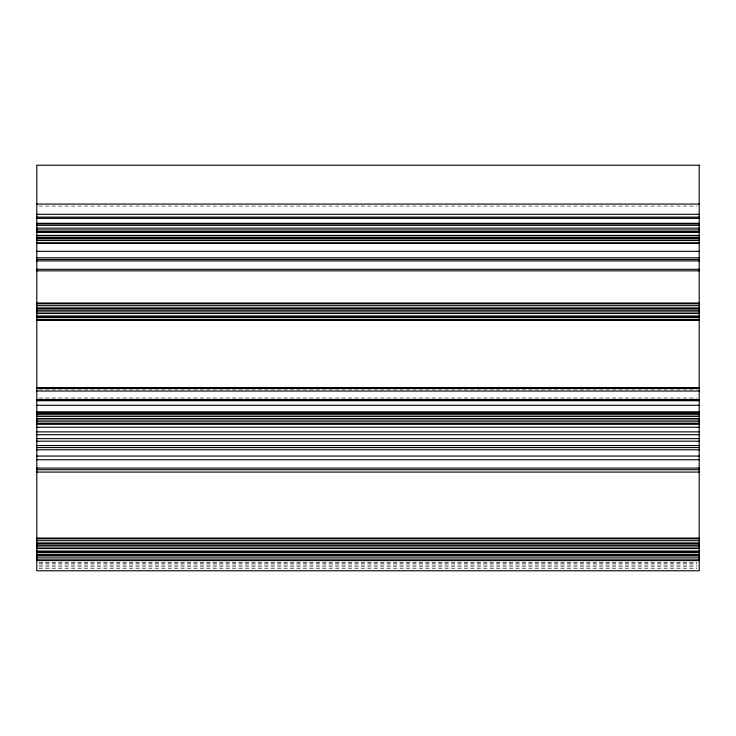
<?xml version="1.0" encoding="UTF-8"?>
<svg xmlns="http://www.w3.org/2000/svg" width="736" height="736" viewBox="0 0 736 736"><rect width="100%" height="100%" fill="white"/><g stroke="black" fill="none" stroke-linecap="round" stroke-linejoin="round"><path stroke-width="0.55" stroke-dasharray="3.68 2.76" d="M39.1 206.089L696.9 206.089M39.1 389.878L696.9 389.878M39.1 398.001L696.9 398.001M39.1 562.884L696.9 562.884M39.1 563.003L696.9 563.003M39.1 565.027L696.9 565.027M39.1 566.84L696.9 566.84M39.1 568.707L696.9 568.707"/><path stroke-width="1.1" d="M36.8 204.074L699.2 204.074M36.8 214.305L699.2 214.305M36.8 217.148L699.2 217.148M36.8 218.371L699.2 218.371M36.8 223.284L699.2 223.284M36.8 223.928L699.2 223.928M36.8 225.363L699.2 225.363M36.8 228.16L699.2 228.16M36.8 229.972L699.2 229.972M36.8 231.72L699.2 231.72M36.8 232.291L699.2 232.291M36.8 235.354L699.2 235.354M36.8 235.796L699.2 235.796M36.8 237.535L699.2 237.535M36.8 237.94L699.2 237.94M36.8 238.354L699.2 238.354M36.8 240.092L699.2 240.092M36.8 240.525L699.2 240.525M36.8 242.825L699.2 242.825M36.8 243.432L699.2 243.432M36.8 251.326L699.2 251.326M36.8 257.793L699.2 257.793M36.8 259.486L699.2 259.486M36.8 260.93L699.2 260.93M36.8 269.293L699.2 269.293M36.8 270.848L699.2 270.848M36.8 303.011L699.2 303.011M36.8 303.821L699.2 303.821M36.8 305.661L699.2 305.661M36.8 307.915L699.2 307.915M36.8 308.798L699.2 308.798M36.8 310.279L699.2 310.279M36.8 311.908L699.2 311.908M36.8 313.499L699.2 313.499M36.8 315.992L699.2 315.992M36.8 316.59L699.2 316.59M36.8 317.676L699.2 317.676M36.8 319.691L699.2 319.691M36.8 320.381L699.2 320.381M36.8 387.863L699.2 387.863M36.8 388.212L699.2 388.212M36.8 391.018L699.2 391.018M36.8 399.464L699.2 399.464M36.8 399.639L699.2 399.639M36.8 400.356L699.2 400.356M36.8 400.734L699.2 400.734M36.8 405.269L699.2 405.269M36.8 411.81L699.2 411.81M36.8 412.878L699.2 412.878M36.8 413.384L699.2 413.384M36.8 414.736L699.2 414.736M36.8 416.392L699.2 416.392M36.8 418.499L699.2 418.499M36.8 420.026L699.2 420.026M36.8 421.838L699.2 421.838M36.8 423.586L699.2 423.586M36.8 424.157L699.2 424.157M36.8 427.22L699.2 427.22M36.8 431.866L699.2 431.866M36.8 434.691L699.2 434.691M36.8 438.638L699.2 438.638M36.8 441.186L699.2 441.186M36.8 445.538L699.2 445.538M36.8 447.571L699.2 447.571M36.8 449.77L699.2 449.77M36.8 456.062L699.2 456.062M36.8 459.742L699.2 459.742M36.8 468.105L699.2 468.105M36.8 469.724L699.2 469.724M36.8 472.08L699.2 472.08M36.8 538.062L699.2 538.062M36.8 538.872L699.2 538.872M36.8 540.712L699.2 540.712M36.8 542.966L699.2 542.966M36.8 543.849L699.2 543.849M36.8 545.33L699.2 545.33M36.8 546.958L699.2 546.958M36.8 548.55L699.2 548.55M36.8 551.043L699.2 551.043M36.8 551.641L699.2 551.641M36.8 552.727L699.2 552.727M36.8 554.751L699.2 554.751M36.8 555.395L699.2 555.395M36.8 557.088L699.2 557.088M36.8 559.121L699.2 559.121M36.8 560.584L699.2 560.584M699.2 165.223L36.8 165.223L36.8 570.777L699.2 570.777L699.2 165.223"/></g></svg>
